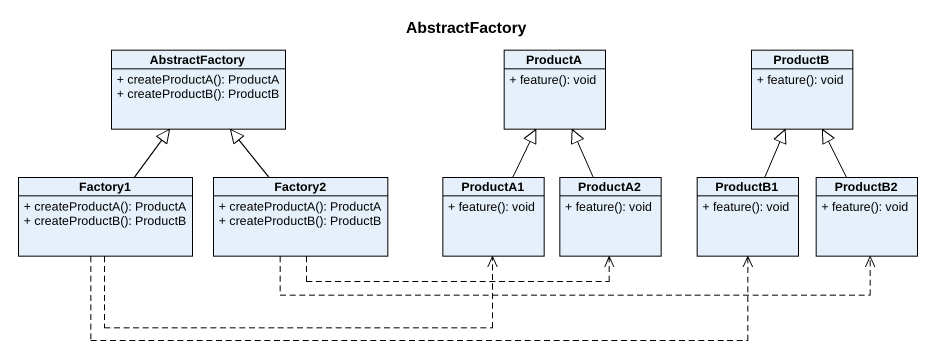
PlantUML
@startuml
title AbstractFactory
hide circle
hide empty members
skinparam classAttributeIconSize 0
class AbstractFactory {
  + createProductA(): ProductA
  + createProductB(): ProductB
}
class ProductA {
  + feature(): void
}
class ProductB {
  + feature(): void
}
class Factory1 {
  + createProductA(): ProductA
  + createProductB(): ProductB
}
class Factory2 {
  + createProductA(): ProductA
  + createProductB(): ProductB
}
class ProductA1 {
  + feature(): void
}
class ProductA2 {
  + feature(): void
}
class ProductB1 {
  + feature(): void
}
class ProductB2 {
  + feature(): void
}
Factory1 -up-|> AbstractFactory
Factory1 .right.> ProductA1
Factory1 .right.> ProductB1
Factory2 -up-|> AbstractFactory
Factory2 .right.> ProductA2
Factory2 .right.> ProductB2
ProductA1 -up-|> ProductA
ProductA2 -up-|> ProductA
ProductB1 -up-|> ProductB
ProductB2 -up-|> ProductB
@enduml
